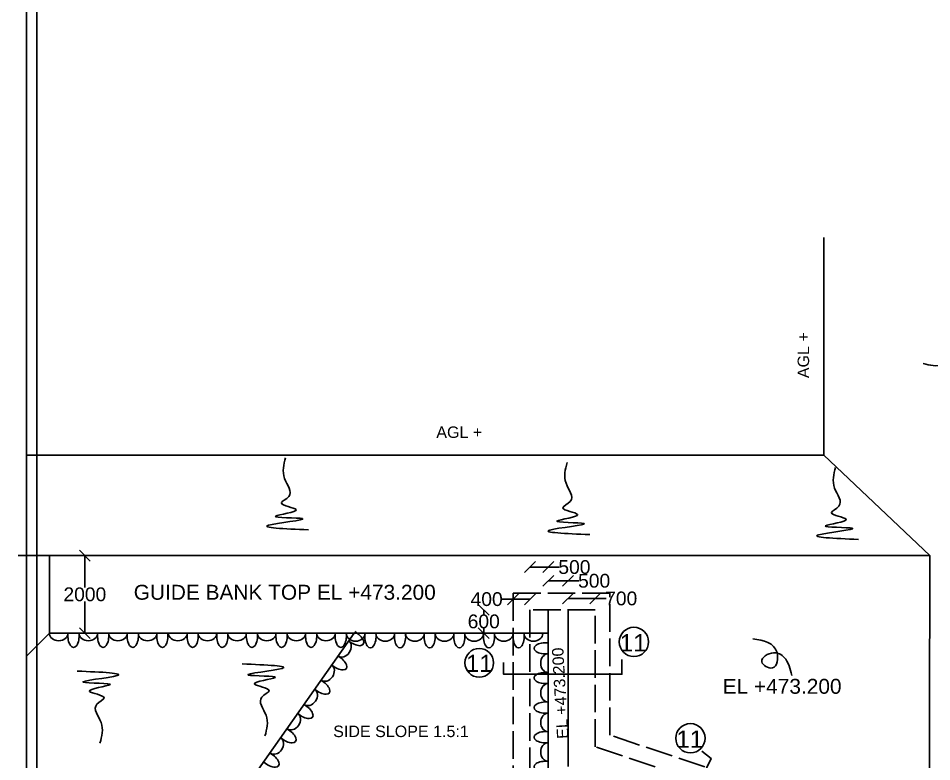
# Model space of a CAD drawing. Header units: millimetres. Extents: x 5124 to 6568637, y 2311 to 91879094.
# Drawn here: x 3337267 to 3345219, y 45944966 to 45951440 of the extents above; entities that cross this region are included whole.
import ezdxf

# ---------------------------------------------------------------- set-up
doc = ezdxf.new("R2010")
doc.units = ezdxf.units.MM
doc.header["$MEASUREMENT"] = 0
doc.linetypes.add('ACAD_ISO02W100', pattern=[15, 12, -3])
for name, color, linetype in [('DIMENSION', 7, 'Continuous'), ('DRAWING', 7, 'Continuous'), ('TEXT', 7, 'Continuous')]:
    doc.layers.add(name, color=color, linetype=linetype)
doc.styles.get("Standard").update_dxf_attribs({"font": 'arial.ttf', "height": 120})
doc.dimstyles.get("Standard").update_dxf_attribs({"dimtxt": 200, "dimasz": 110, "dimexe": 0.18, "dimexo": 0.0625, "dimgap": 0.09, "dimtad": 0, "dimtih": 1, "dimtoh": 1, "dimdec": 0, "dimzin": 0, "dimdsep": 46, "dimtxsty": 'Standard', "dimblk": 'OBLIQUE', "dimcen": 0.09, "dimse1": 1, "dimse2": 1, "dimadec": 0, "dimazin": 0, "dimtfac": 1, "dimtdec": 0, "dimtofl": 0, "dimtmove": 0, "dimatfit": 3, "dimfxl": 1, "dimtolj": 1, "dimtzin": 0, "dimarcsym": 0})

# ---------------------------------------------------------------- blocks, each defined once
blk = doc.blocks.new('_Oblique')
at = {"color": 0, "linetype": 'ByBlock', "lineweight": -2}
blk.add_line((-0.5, -0.5), (0.5, 0.5), dxfattribs=at)
blk = doc.blocks.new('*D127')
at = {"layer": 'Defpoints', "color": 0, "transparency": 16777216}
for p in [(3341880.8, 45946660.5), (3341720.8, 45946288.8), (3341880.8, 45946288.8)]:
    blk.add_point(p, dxfattribs=at)
at = {"layer": 'DIMENSION', "color": 0, "lineweight": -2, "transparency": 16777216}
for p, q in [((3341720.8, 45946660.5), (3341880.8, 45946660.5)), ((3341880.8, 45946660.5), (3341975.8, 45946660.5))]:
    blk.add_line(p, q, dxfattribs=at)
at = {"layer": 'DIMENSION', "color": 0, "lineweight": -2, "transparency": 16777216, "xscale": 95, "yscale": 95, "zscale": 95, "rotation": 180}
blk.add_blockref('_Oblique', (3341720.8, 45946660.5), dxfattribs=at)
at = {"layer": 'DIMENSION', "color": 0, "lineweight": -2, "transparency": 16777216, "xscale": 95, "yscale": 95, "zscale": 95}
blk.add_blockref('_Oblique', (3341880.8, 45946660.5), dxfattribs=at)
at = {"layer": 'DIMENSION', "color": 0, "transparency": 16777216, "insert": (3342108.3, 45946660.5), "char_height": 120, "attachment_point": 5}
blk.add_mtext('\\A1;500', dxfattribs=at)
blk = doc.blocks.new('*D128')
at = {"layer": 'Defpoints', "color": 0, "transparency": 16777216}
for p in [(3342052.6, 45946541), (3341880.8, 45946288.8), (3342052.6, 45946288.8)]:
    blk.add_point(p, dxfattribs=at)
at = {"layer": 'DIMENSION', "color": 0, "lineweight": -2, "transparency": 16777216}
for p, q in [((3341880.8, 45946541), (3342052.6, 45946541)), ((3342052.6, 45946541), (3342147.6, 45946541))]:
    blk.add_line(p, q, dxfattribs=at)
at = {"layer": 'DIMENSION', "color": 0, "lineweight": -2, "transparency": 16777216, "xscale": 95, "yscale": 95, "zscale": 95, "rotation": 180}
blk.add_blockref('_Oblique', (3341880.8, 45946541), dxfattribs=at)
at = {"layer": 'DIMENSION', "color": 0, "lineweight": -2, "transparency": 16777216, "xscale": 95, "yscale": 95, "zscale": 95}
blk.add_blockref('_Oblique', (3342052.6, 45946541), dxfattribs=at)
at = {"layer": 'DIMENSION', "color": 0, "transparency": 16777216, "insert": (3342280.1, 45946541), "char_height": 120, "attachment_point": 5}
blk.add_mtext('\\A1;500', dxfattribs=at)
blk = doc.blocks.new('*D129')
at = {"layer": 'Defpoints', "color": 0, "transparency": 16777216}
for p in [(3342288.9, 45946387), (3342052.6, 45946288.8), (3342288.9, 45946288.8)]:
    blk.add_point(p, dxfattribs=at)
at = {"layer": 'DIMENSION', "color": 0, "lineweight": -2, "transparency": 16777216}
for p, q in [((3342052.6, 45946387), (3342288.9, 45946387)), ((3342288.9, 45946387), (3342383.9, 45946387))]:
    blk.add_line(p, q, dxfattribs=at)
at = {"layer": 'DIMENSION', "color": 0, "lineweight": -2, "transparency": 16777216, "xscale": 95, "yscale": 95, "zscale": 95, "rotation": 180}
blk.add_blockref('_Oblique', (3342052.6, 45946387), dxfattribs=at)
at = {"layer": 'DIMENSION', "color": 0, "lineweight": -2, "transparency": 16777216, "xscale": 95, "yscale": 95, "zscale": 95}
blk.add_blockref('_Oblique', (3342288.9, 45946387), dxfattribs=at)
at = {"layer": 'DIMENSION', "color": 0, "transparency": 16777216, "insert": (3342515.8, 45946387), "char_height": 120, "attachment_point": 5}
blk.add_mtext('\\A1;700', dxfattribs=at)
blk = doc.blocks.new('*D130')
at = {"layer": 'Defpoints', "color": 0, "transparency": 16777216}
for p in [(3341574.2, 45946381), (3341574.2, 45946288.8), (3341720.8, 45946288.8)]:
    blk.add_point(p, dxfattribs=at)
at = {"layer": 'DIMENSION', "color": 0, "lineweight": -2, "transparency": 16777216}
for p, q in [((3341574.2, 45946381), (3341479.2, 45946381)), ((3341720.8, 45946381), (3341574.2, 45946381))]:
    blk.add_line(p, q, dxfattribs=at)
at = {"layer": 'DIMENSION', "color": 0, "lineweight": -2, "transparency": 16777216, "xscale": 95, "yscale": 95, "zscale": 95, "rotation": 180}
blk.add_blockref('_Oblique', (3341574.2, 45946381), dxfattribs=at)
at = {"layer": 'DIMENSION', "color": 0, "lineweight": -2, "transparency": 16777216, "xscale": 95, "yscale": 95, "zscale": 95}
blk.add_blockref('_Oblique', (3341720.8, 45946381), dxfattribs=at)
at = {"layer": 'DIMENSION', "color": 0, "transparency": 16777216, "insert": (3341344.3, 45946381), "char_height": 120, "attachment_point": 5}
blk.add_mtext('\\A1;400', dxfattribs=at)
blk = doc.blocks.new('*D131')
at = {"layer": 'Defpoints', "color": 0, "transparency": 16777216}
for p in [(3341720.8, 45946288.8), (3341319, 45946085.3), (3341720.8, 45946085.3)]:
    blk.add_point(p, dxfattribs=at)
at = {"layer": 'DIMENSION', "color": 0, "lineweight": -2, "transparency": 16777216}
for p, q in [((3341319, 45946288.8), (3341319, 45946248.4)), ((3341319, 45946085.3), (3341319, 45946125.7))]:
    blk.add_line(p, q, dxfattribs=at)
at = {"layer": 'DIMENSION', "color": 0, "lineweight": -2, "transparency": 16777216, "xscale": 95, "yscale": 95, "zscale": 95}
for p, rotation in [((3341319, 45946288.8), 90), ((3341319, 45946085.3), 270)]:
    blk.add_blockref('_Oblique', p, dxfattribs=dict(at, rotation=rotation))
at = {"layer": 'DIMENSION', "color": 0, "transparency": 16777216, "insert": (3341319, 45946187.1), "char_height": 120, "attachment_point": 5}
blk.add_mtext('\\A1;600', dxfattribs=at)
blk = doc.blocks.new('*D247')
at = {"layer": 'Defpoints', "color": 0, "transparency": 16777216}
for p in [(3337846.5, 45946760.5), (3337846.5, 45946760.5), (3337846.5, 45946085.3)]:
    blk.add_point(p, dxfattribs=at)
at = {"layer": 'DIMENSION', "color": 0, "lineweight": -2, "transparency": 16777216}
for p, q in [((3337846.5, 45946760.5), (3337846.5, 45946484.2)), ((3337846.5, 45946085.3), (3337846.5, 45946361.5))]:
    blk.add_line(p, q, dxfattribs=at)
at = {"layer": 'DIMENSION', "color": 0, "lineweight": -2, "transparency": 16777216, "xscale": 95, "yscale": 95, "zscale": 95}
for p, rotation in [((3337846.5, 45946760.5), 90), ((3337846.5, 45946085.3), 270)]:
    blk.add_blockref('_Oblique', p, dxfattribs=dict(at, rotation=rotation))
at = {"layer": 'DIMENSION', "color": 0, "transparency": 16777216, "insert": (3337846.5, 45946422.9), "char_height": 120, "attachment_point": 5}
blk.add_mtext('\\A1;2000', dxfattribs=at)

msp = doc.modelspace()

# ---------------------------------------------------------------- linework, layer by layer
at = {"layer": 'DIMENSION'}
for points in [[(3341492, 45945829), (3341492, 45945728), (3342521.5, 45945728), (3342521.5, 45945856.5)], [(3342710, 45944032.5), (3342816.5, 45943994), (3343299, 45944994), (3343218.5, 45945058)]]:
    msp.add_lwpolyline(points, dxfattribs=at)
at = {"layer": 'DIMENSION', "extrusion": (0, 0, -1)}
for centre, major_axis, ratio, start_param, end_param in [((3337618.9, 45946085.3), (-81.5, 0), 0.807913, 3.141593, 6.283185), ((3337747.9, 45946062), (0, 100.9), 0.483873, 1.33745, 4.945735), ((3337876.9, 45946085.3), (-81.5, 0), 0.807913, 3.141593, 6.283185), ((3338005.8, 45946062), (0, 100.9), 0.483873, 1.33745, 4.945735), ((3338134.8, 45946085.3), (-81.5, 0), 0.807913, 3.141593, 6.283185), ((3338263.7, 45946062), (0, 100.9), 0.483873, 1.33745, 4.945735), ((3338392.7, 45946085.3), (-81.5, 0), 0.807913, 3.141593, 6.283185), ((3338521.6, 45946062), (0, 100.9), 0.483873, 1.33745, 4.945735), ((3338656, 45946085.3), (-81.5, 0), 0.807913, 3.141593, 6.283185), ((3338785, 45946062), (0, 100.9), 0.483873, 1.33745, 4.945735), ((3338913.9, 45946085.3), (-81.5, 0), 0.807913, 3.141593, 6.283185), ((3339042.9, 45946062), (0, 100.9), 0.483873, 1.33745, 4.945735), ((3339171.9, 45946085.3), (-81.5, 0), 0.807913, 3.141593, 6.283185), ((3339300.8, 45946062), (0, 100.9), 0.483873, 1.33745, 4.945735), ((3339429.8, 45946085.3), (-81.5, 0), 0.807913, 3.141593, 6.283185), ((3339558.7, 45946062), (0, 100.9), 0.483873, 1.33745, 4.945735), ((3339687.7, 45946085.3), (-81.5, 0), 0.807913, 3.141593, 6.283185), ((3339816.6, 45946062), (0, 100.9), 0.483873, 1.33745, 4.945735), ((3339945.6, 45946085.3), (-81.5, 0), 0.807913, 3.141593, 6.283185), ((3340074.5, 45946062), (0, 100.9), 0.483873, 1.33745, 4.945735), ((3340203.9, 45946081.5), (-81.5, 0), 0.807913, 3.141593, 6.283185), ((3340187.7, 45946046.6), (-82.8, 57.6), 0.483873, 1.33745, 4.945735), ((3340332.8, 45946058.2), (0, 100.9), 0.483873, 1.33745, 4.945735), ((3340461.8, 45946081.5), (-81.5, 0), 0.807913, 3.141593, 6.283185), ((3340590.7, 45946058), (0, 100.9), 0.483873, 1.33745, 4.945735), ((3340719.7, 45946081.3), (-81.5, 0), 0.807913, 3.141593, 6.283185), ((3340848.7, 45946058), (0, 100.9), 0.483873, 1.33745, 4.945735), ((3340977.6, 45946081.5), (-81.5, 0), 0.807913, 3.141593, 6.283185), ((3341106.5, 45946058.2), (0, 100.9), 0.483873, 1.33745, 4.945735), ((3341235.5, 45946081.5), (-81.5, 0), 0.807913, 3.141593, 6.283185), ((3341364.4, 45946058), (0, 100.9), 0.483873, 1.33745, 4.945735), ((3341493.4, 45946081.3), (-81.5, 0), 0.807913, 3.141593, 6.283185), ((3341622.4, 45946058), (0, 100.9), 0.483873, 1.33745, 4.945735), ((3341751.3, 45946081.3), (-81.5, 0), 0.807913, 3.141593, 6.283185), ((3340094.9, 45945954), (-46.5, -66.9), 0.807913, 3.141593, 6.283185), ((3340040.3, 45945834.9), (-82.8, 57.6), 0.483873, 1.33745, 4.945735), ((3339947.4, 45945742.5), (-46.5, -66.9), 0.807913, 3.141593, 6.283185), ((3339892.9, 45945623.3), (-82.8, 57.6), 0.483873, 1.33745, 4.945735), ((3339800, 45945530.8), (-46.5, -66.9), 0.807913, 3.141593, 6.283185), ((3339745.7, 45945411.5), (-82.8, 57.6), 0.483873, 1.33745, 4.945735), ((3339652.8, 45945319), (-46.5, -66.9), 0.807913, 3.141593, 6.283185), ((3339598.3, 45945199.9), (-82.8, 57.6), 0.483873, 1.33745, 4.945735), ((3339505.4, 45945107.4), (-46.5, -66.9), 0.807913, 3.141593, 6.283185), ((3339450.9, 45944988.3), (-82.8, 57.6), 0.483873, 1.33745, 4.945735)]:
    msp.add_ellipse(centre, major_axis=major_axis, ratio=ratio, start_param=start_param, end_param=end_param, dxfattribs=at)
at = {"layer": 'DIMENSION'}
for centre, major_axis, ratio, start_param, end_param in [((3341857.5, 45945953.2), (100.9, 0), 0.483873, 1.33745, 4.945735), ((3341880.8, 45945824.2), (0, -81.5), 0.807913, 3.141593, 6.283185), ((3341857.5, 45945695.3), (100.9, 0), 0.483873, 1.33745, 4.945735), ((3341881, 45945566.3), (0, -81.5), 0.807913, 3.141593, 6.283185), ((3341857.7, 45945437.4), (100.9, 0), 0.483873, 1.33745, 4.945735), ((3341881, 45945308.4), (0, -81.5), 0.807913, 3.141593, 6.283185), ((3341857.5, 45945179.5), (100.9, 0), 0.483873, 1.33745, 4.945735), ((3341880.8, 45945050.5), (0, -81.5), 0.807913, 3.141593, 6.283185), ((3341857.5, 45944921.6), (100.9, 0), 0.483873, 1.33745, 4.945735)]:
    msp.add_ellipse(centre, major_axis=major_axis, ratio=ratio, start_param=start_param, end_param=end_param, dxfattribs=at)
at = {"layer": 'DRAWING'}
for points in [[(3337339.5, 45965025.3), (3388705.8, 45965025.3), (3388705.8, 45927310.5), (3337339.5, 45927310.5)], [(3337429.6, 45964935.3), (3388615.7, 45964935.3), (3388615.7, 45927400.6), (3337429.6, 45927400.6)]]:
    msp.add_lwpolyline(points, close=True, dxfattribs=at)
for points in [[(3344278.8, 45947633.9), (3344278.8, 45949530.4)], [(3344278.8, 45947633.9), (3337339.5, 45947633.9)], [(3345201.2, 45946760.5), (3344278.8, 45947633.9)], [(3337537.5, 45946085.3), (3337537.5, 45946760.5), (3337266.9, 45946760.5)], [(3337537.5, 45946760.5), (3345201.2, 45946760.5), (3345196.2, 45943866.4), (3345141, 45943702.4)], [(3341880.8, 45946288.8), (3341880.8, 45940024.9)], [(3342052.6, 45946288.8), (3342052.9, 45944924.1)], [(3341880.8, 45946085.3), (3337537.5, 45946085.3), (3337339.5, 45945884.1)], [(3339303.7, 45944822.1), (3340192.2, 45946085.3)]]:
    msp.add_lwpolyline(points, dxfattribs=at)
at = {"layer": 'DRAWING', "linetype": 'ACAD_ISO02W100', "ltscale": 20}
for points in [[(3345805.8, 45944066.8), (3342415.6, 45945197.8), (3342415.6, 45946432.3), (3341574.2, 45946432.3), (3341574.2, 45940024.9)], [(3345942.4, 45943877.4), (3342288.9, 45945096.8), (3342288.9, 45946288.8), (3341720.8, 45946288.8), (3341720.8, 45940024.9)]]:
    msp.add_lwpolyline(points, dxfattribs=at)
at = {"layer": 'DRAWING'}
for centre, radius in [((3342626.2, 45946009.3), 127.3), ((3341280, 45945827), 125), ((3343118.6, 45945170.4), 127.3)]:
    msp.add_circle(centre, radius, dxfattribs=at)
at = {"layer": 'TEXT'}
for points in [[(3345771.2, 45948632.3), (3345731.7, 45948285.3), (3345673.9, 45948580.5), (3345652.6, 45948346.2), (3345594.9, 45948525.8), (3345537.1, 45948397.9), (3345482.4, 45948461.8), (3345324.3, 45948425.3), (3345144.2, 45948434.4)], [(3339792.5, 45946985.4), (3339445.5, 45947024.9), (3339740.7, 45947082.7), (3339506.4, 45947104), (3339685.9, 45947161.7), (3339558.1, 45947219.5), (3339622, 45947274.2), (3339585.5, 45947432.3), (3339594.6, 45947612.4)], [(3342242.4, 45946943.3), (3341895.4, 45946982.8), (3342190.6, 45947040.6), (3341956.3, 45947061.9), (3342135.8, 45947119.6), (3342008, 45947177.4), (3342071.9, 45947232.1), (3342035.4, 45947390.2), (3342044.5, 45947570.4)], [(3344580.5, 45946901.8), (3344233.5, 45946941.3), (3344528.8, 45946999.1), (3344294.4, 45947020.3), (3344474, 45947078.1), (3344346.1, 45947135.9), (3344410.1, 45947190.6), (3344373.5, 45947348.7), (3344382.6, 45947528.8)], [(3343661.4, 45946036.3), (3343872.1, 45945917.6), (3343831.6, 45945782.6), (3343739.7, 45945836.6), (3343842.4, 45945914.9), (3343934.3, 45945874.4), (3344001.8, 45945717.9)], [(3339216.9, 45945817.9), (3339563.8, 45945778.4), (3339268.6, 45945720.6), (3339503, 45945699.3), (3339323.4, 45945641.6), (3339451.2, 45945583.8), (3339387.3, 45945529.1), (3339423.8, 45945371), (3339414.7, 45945190.9)], [(3337780.4, 45945755.2), (3338127.4, 45945715.7), (3337832.1, 45945657.9), (3338066.5, 45945636.6), (3337886.9, 45945578.9), (3338014.8, 45945521.1), (3337950.8, 45945466.4), (3337987.4, 45945308.3), (3337978.3, 45945128.2)]]:
    msp.add_spline(points, degree=3, dxfattribs=at)

# ---------------------------------------------------------------- texts
for s, rotation, p in [('AGL +', 90, (3344151.6, 45948305.8)), ('EL +473.200', 93.37959, (3342057.9, 45945168.3))]:
    msp.add_text(s, height=100, rotation=rotation, dxfattribs=at).set_placement(p)
for s, height, p in [('AGL +', 100, (3340906.1, 45947785.3)), ('GUIDE BANK TOP EL +473.200', 130, (3338272.1, 45946376.5)), ('11', 150, (3342503.2, 45945926.8)), ('11', 150, (3341164, 45945747)), ('EL +473.200', 130, (3343399, 45945557.5)), ('SIDE SLOPE 1.5:1', 100, (3340008.5, 45945180.5)), ('11', 150, (3342995.7, 45945087.8))]:
    msp.add_text(s, height=height, dxfattribs=at).set_placement(p)

# ---------------------------------------------------------------- dimensions: what is measured, and where the dimension line sits
at = {"layer": 'DIMENSION'}
for base, p1, p2, text, picture, middle in [((3337846.5, 45946760.5), (3337846.5, 45946085.3), (3337846.5, 45946760.5), '2000', '*D247', (3337846.5, 45946422.9)), ((3341319, 45946085.3), (3341720.8, 45946288.8), (3341720.8, 45946085.3), '600', '*D131', (3341319, 45946187.1))]:
    dim = msp.add_linear_dim(base=base, p1=p1, p2=p2, angle=90, text=text, dimstyle='Standard', override={"dimasz": 95, "dimarcsym": 1}, dxfattribs=at)
    dim.commit()
    dim.dimension.update_dxf_attribs({"geometry": picture, "text_midpoint": middle})
for base, p1, p2, text, picture, middle in [((3341880.8, 45946660.5), (3341720.8, 45946288.8), (3341880.8, 45946288.8), '500', '*D127', (3342108.3, 45946660.5)), ((3342052.6, 45946541), (3341880.8, 45946288.8), (3342052.6, 45946288.8), '500', '*D128', (3342280.1, 45946541)), ((3341574.2, 45946381), (3341720.8, 45946288.8), (3341574.2, 45946288.8), '400', '*D130', (3341344.3, 45946381)), ((3342288.9, 45946387), (3342052.6, 45946288.8), (3342288.9, 45946288.8), '700', '*D129', (3342515.8, 45946387))]:
    dim = msp.add_linear_dim(base=base, p1=p1, p2=p2, text=text, dimstyle='Standard', override={"dimasz": 95, "dimarcsym": 1}, dxfattribs=at)
    dim.commit()
    dim.dimension.update_dxf_attribs({"geometry": picture, "text_midpoint": middle})

doc.saveas('drawing.dxf')
